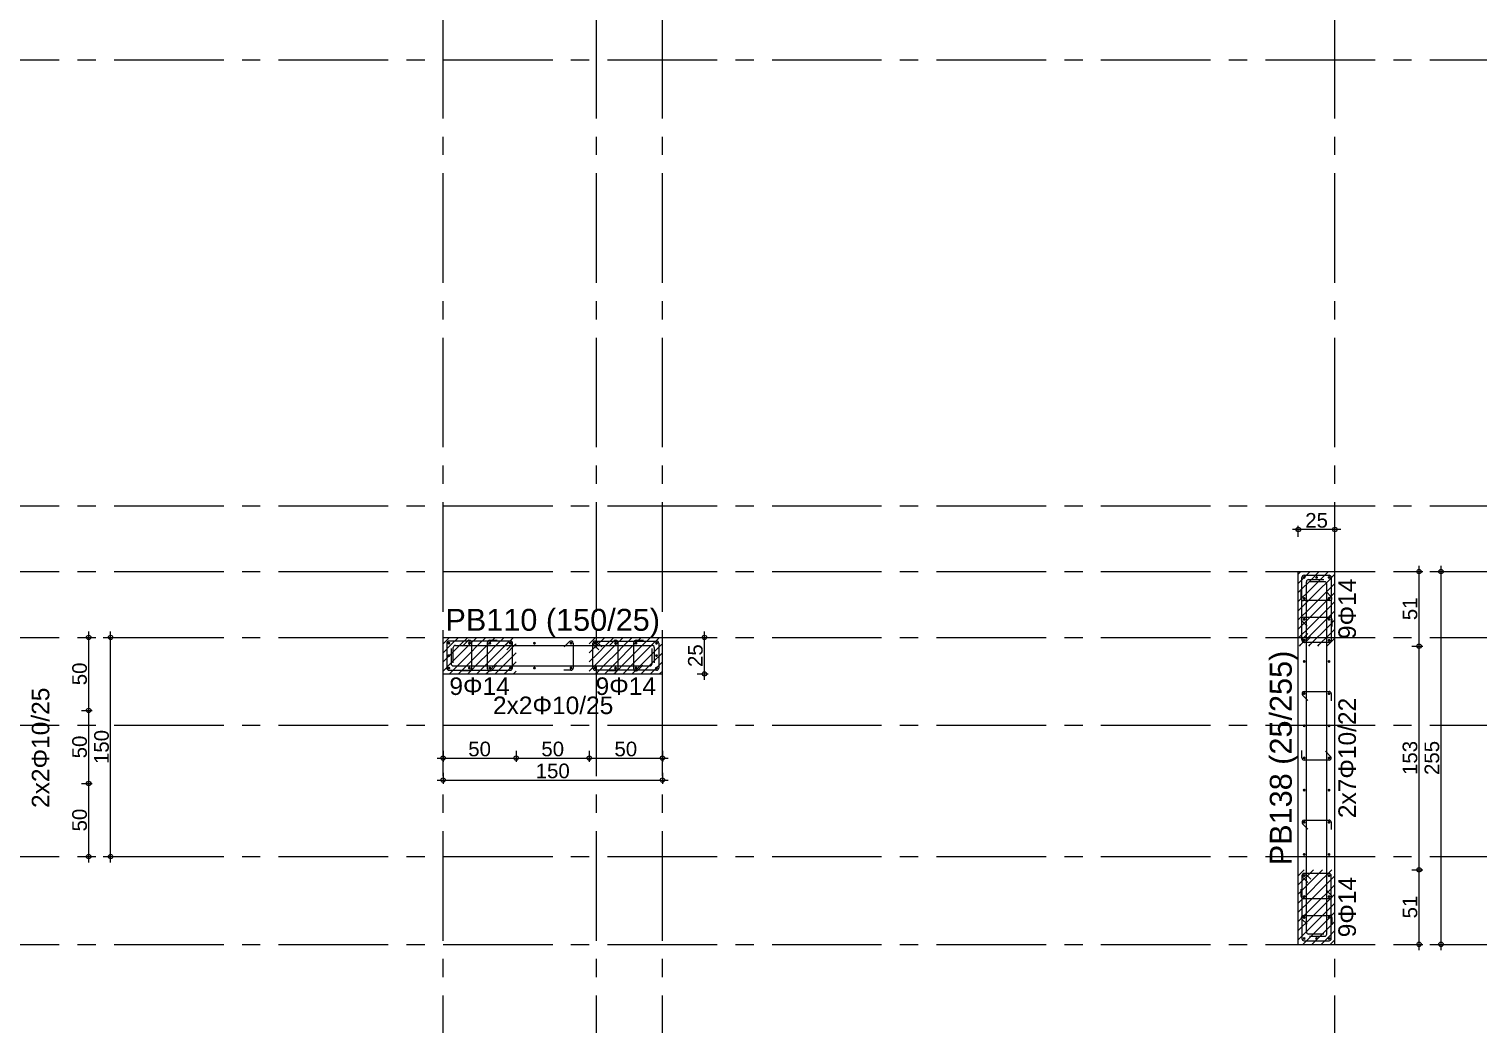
# Model space of a CAD drawing. Header units: millimetres. Extents: x 2232 to 85269, y -3593 to 5869.
# Drawn here: x 17182 to 18174, y 4486 to 5167 of the extents above; entities that cross this region are included whole.
import ezdxf

# ---------------------------------------------------------------- set-up
doc = ezdxf.new("R2010")
doc.units = ezdxf.units.MM
doc.linetypes.add('CENTER2', pattern=[112.5, 75, -12.5, 12.5, -12.5])
doc.linetypes.add('DASHDOT2', pattern=[12.7, 6.35, -3.175, 0, -3.175])
doc.layers.add('aks', color=251, linetype='DASHDOT2', lineweight=35)
for name, color, linetype in [('Donatı Yazısı', 7, 'Continuous'), ('Donatı Çizgisi', 7, 'Continuous'), ('Kolon', 7, 'Continuous'), ('Ölçülendirme', 7, 'Continuous')]:
    doc.layers.add(name, color=color, linetype=linetype)
doc.styles.add('arial_1_18', font='arial.ttf', dxfattribs={"height": 0.2})

# ---------------------------------------------------------------- blocks, each defined once
blk = doc.blocks.new('IDE912Entity7129')
at = {"layer": 'aks', "color": 250, "linetype": 'CENTER2', "lineweight": 5}
blk.add_lwpolyline([(444.42, 2200), (3754.42, 2200)], dxfattribs=at)
blk = doc.blocks.new('IDE912Entity7130')
at = {"layer": 'aks', "color": 250, "linetype": 'CENTER2', "lineweight": 5}
blk.add_lwpolyline([(444.42, 1895), (3754.42, 1895)], dxfattribs=at)
blk = doc.blocks.new('IDE912Entity7131')
at = {"layer": 'aks', "color": 250, "linetype": 'CENTER2', "lineweight": 5}
blk.add_lwpolyline([(444.42, 1745), (3754.42, 1745)], dxfattribs=at)
blk = doc.blocks.new('IDE912Entity7132')
at = {"layer": 'aks', "color": 250, "linetype": 'CENTER2', "lineweight": 5}
blk.add_lwpolyline([(444.42, 1850), (3754.42, 1850)], dxfattribs=at)
blk = doc.blocks.new('IDE912Entity7133')
at = {"layer": 'aks', "color": 250, "linetype": 'CENTER2', "lineweight": 5}
blk.add_lwpolyline([(444.42, 1595), (3754.42, 1595)], dxfattribs=at)
blk = doc.blocks.new('IDE912Entity7134')
at = {"layer": 'aks', "color": 250, "linetype": 'CENTER2', "lineweight": 5}
blk.add_lwpolyline([(444.42, 1805), (3754.42, 1805)], dxfattribs=at)
blk = doc.blocks.new('IDE912Entity7135')
at = {"layer": 'aks', "color": 250, "linetype": 'CENTER2', "lineweight": 5}
blk.add_lwpolyline([(444.42, 1655), (3754.42, 1655)], dxfattribs=at)
blk = doc.blocks.new('IDE912Entity7158')
at = {"layer": 'aks', "color": 250, "linetype": 'CENTER2', "lineweight": 5}
blk.add_lwpolyline([(1494.42, 360), (1494.42, 2530)], dxfattribs=at)
blk = doc.blocks.new('IDE912Entity7159')
at = {"layer": 'aks', "color": 250, "linetype": 'CENTER2', "lineweight": 5}
blk.add_lwpolyline([(1344.42, 360), (1344.42, 2530)], dxfattribs=at)
blk = doc.blocks.new('IDE912Entity7160')
at = {"layer": 'aks', "color": 250, "linetype": 'CENTER2', "lineweight": 5}
blk.add_lwpolyline([(1954.42, 360), (1954.42, 2530)], dxfattribs=at)
blk = doc.blocks.new('IDE912Entity7167')
at = {"layer": 'aks', "color": 250, "linetype": 'CENTER2', "lineweight": 5}
blk.add_lwpolyline([(1449.42, 360), (1449.42, 2530)], dxfattribs=at)

msp = doc.modelspace()

# ---------------------------------------------------------------- hatches: boundary and pattern name
at = {"layer": 'Donatı Çizgisi', "linetype": 'Continuous', "lineweight": 5}
h = msp.add_hatch(color=5, dxfattribs=at)
edge = h.paths.add_edge_path(flags=0)
edge.add_arc((18054.66, 4791.72), 1, 0, 360)
h = msp.add_hatch(color=5, dxfattribs=at)
edge = h.paths.add_edge_path(flags=0)
edge.add_arc((18063.16, 4791.72), 1, 0, 360)
h = msp.add_hatch(color=5, dxfattribs=at)
edge = h.paths.add_edge_path(flags=0)
edge.add_arc((18071.66, 4791.72), 1, 0, 360)
h = msp.add_hatch(color=5, dxfattribs=at)
edge = h.paths.add_edge_path(flags=0)
edge.add_arc((18054.66, 4777.38), 1, 0, 360)
h = msp.add_hatch(color=5, dxfattribs=at)
edge = h.paths.add_edge_path(flags=0)
edge.add_arc((18071.66, 4777.38), 1, 0, 360)
h = msp.add_hatch(color=5, dxfattribs=at)
edge = h.paths.add_edge_path(flags=0)
edge.add_arc((18054.66, 4763.05), 1, 0, 360)
h = msp.add_hatch(color=5, dxfattribs=at)
edge = h.paths.add_edge_path(flags=0)
edge.add_arc((18071.66, 4763.05), 1, 0, 360)
h = msp.add_hatch(color=5, dxfattribs=at)
edge = h.paths.add_edge_path(flags=0)
edge.add_arc((17469.66, 4746.72), 1, 0, 360)
h = msp.add_hatch(color=5, dxfattribs=at)
edge = h.paths.add_edge_path(flags=0)
edge.add_arc((17483.66, 4746.72), 1, 0, 360)
h = msp.add_hatch(color=5, dxfattribs=at)
edge = h.paths.add_edge_path(flags=0)
edge.add_arc((17497.66, 4746.72), 1, 0, 360)
h = msp.add_hatch(color=5, dxfattribs=at)
edge = h.paths.add_edge_path(flags=0)
edge.add_arc((17511.66, 4746.72), 1, 0, 360)
h = msp.add_hatch(color=5, dxfattribs=at)
edge = h.paths.add_edge_path(flags=0)
edge.add_arc((17528.16, 4746.72), 1, 0, 360)
h = msp.add_hatch(color=5, dxfattribs=at)
edge = h.paths.add_edge_path(flags=0)
edge.add_arc((17553.16, 4746.72), 1, 0, 360)
h = msp.add_hatch(color=5, dxfattribs=at)
edge = h.paths.add_edge_path(flags=0)
edge.add_arc((17569.66, 4746.72), 1, 0, 360)
h = msp.add_hatch(color=5, dxfattribs=at)
edge = h.paths.add_edge_path(flags=0)
edge.add_arc((17583.66, 4746.72), 1, 0, 360)
h = msp.add_hatch(color=5, dxfattribs=at)
edge = h.paths.add_edge_path(flags=0)
edge.add_arc((17597.66, 4746.72), 1, 0, 360)
h = msp.add_hatch(color=5, dxfattribs=at)
edge = h.paths.add_edge_path(flags=0)
edge.add_arc((17611.66, 4746.72), 1, 0, 360)
h = msp.add_hatch(color=5, dxfattribs=at)
edge = h.paths.add_edge_path(flags=0)
edge.add_arc((18054.66, 4748.72), 1, 0, 360)
h = msp.add_hatch(color=5, dxfattribs=at)
edge = h.paths.add_edge_path(flags=0)
edge.add_arc((18071.66, 4748.72), 1, 0, 360)
h = msp.add_hatch(color=5, dxfattribs=at)
edge = h.paths.add_edge_path(flags=0)
edge.add_arc((17469.66, 4738.22), 1, 0, 360)
h = msp.add_hatch(color=5, dxfattribs=at)
edge = h.paths.add_edge_path(flags=0)
edge.add_arc((17611.66, 4738.22), 1, 0, 360)
h = msp.add_hatch(color=5, dxfattribs=at)
edge = h.paths.add_edge_path(flags=0)
edge.add_arc((17469.66, 4729.72), 1, 0, 360)
h = msp.add_hatch(color=5, dxfattribs=at)
edge = h.paths.add_edge_path(flags=0)
edge.add_arc((17483.66, 4729.72), 1, 0, 360)
h = msp.add_hatch(color=5, dxfattribs=at)
edge = h.paths.add_edge_path(flags=0)
edge.add_arc((17497.66, 4729.72), 1, 0, 360)
h = msp.add_hatch(color=5, dxfattribs=at)
edge = h.paths.add_edge_path(flags=0)
edge.add_arc((17511.66, 4729.72), 1, 0, 360)
h = msp.add_hatch(color=5, dxfattribs=at)
edge = h.paths.add_edge_path(flags=0)
edge.add_arc((17528.16, 4729.72), 1, 0, 360)
h = msp.add_hatch(color=5, dxfattribs=at)
edge = h.paths.add_edge_path(flags=0)
edge.add_arc((17553.16, 4729.72), 1, 0, 360)
h = msp.add_hatch(color=5, dxfattribs=at)
edge = h.paths.add_edge_path(flags=0)
edge.add_arc((17569.66, 4729.72), 1, 0, 360)
h = msp.add_hatch(color=5, dxfattribs=at)
edge = h.paths.add_edge_path(flags=0)
edge.add_arc((17583.66, 4729.72), 1, 0, 360)
h = msp.add_hatch(color=5, dxfattribs=at)
edge = h.paths.add_edge_path(flags=0)
edge.add_arc((17597.66, 4729.72), 1, 0, 360)
h = msp.add_hatch(color=5, dxfattribs=at)
edge = h.paths.add_edge_path(flags=0)
edge.add_arc((17611.66, 4729.72), 1, 0, 360)
h = msp.add_hatch(color=5, dxfattribs=at)
edge = h.paths.add_edge_path(flags=0)
edge.add_arc((18054.66, 4734.22), 1, 0, 360)
h = msp.add_hatch(color=5, dxfattribs=at)
edge = h.paths.add_edge_path(flags=0)
edge.add_arc((18071.66, 4734.22), 1, 0, 360)
h = msp.add_hatch(color=5, dxfattribs=at)
edge = h.paths.add_edge_path(flags=0)
edge.add_arc((18054.66, 4712.22), 1, 0, 360)
h = msp.add_hatch(color=5, dxfattribs=at)
edge = h.paths.add_edge_path(flags=0)
edge.add_arc((18071.66, 4712.22), 1, 0, 360)
h = msp.add_hatch(color=5, dxfattribs=at)
edge = h.paths.add_edge_path(flags=0)
edge.add_arc((18054.66, 4690.22), 1, 0, 360)
h = msp.add_hatch(color=5, dxfattribs=at)
edge = h.paths.add_edge_path(flags=0)
edge.add_arc((18071.66, 4690.22), 1, 0, 360)
h = msp.add_hatch(color=5, dxfattribs=at)
edge = h.paths.add_edge_path(flags=0)
edge.add_arc((18054.66, 4668.22), 1, 0, 360)
h = msp.add_hatch(color=5, dxfattribs=at)
edge = h.paths.add_edge_path(flags=0)
edge.add_arc((18071.66, 4668.22), 1, 0, 360)
h = msp.add_hatch(color=5, dxfattribs=at)
edge = h.paths.add_edge_path(flags=0)
edge.add_arc((18054.66, 4646.22), 1, 0, 360)
h = msp.add_hatch(color=5, dxfattribs=at)
edge = h.paths.add_edge_path(flags=0)
edge.add_arc((18071.66, 4646.22), 1, 0, 360)
h = msp.add_hatch(color=5, dxfattribs=at)
edge = h.paths.add_edge_path(flags=0)
edge.add_arc((18054.66, 4624.22), 1, 0, 360)
h = msp.add_hatch(color=5, dxfattribs=at)
edge = h.paths.add_edge_path(flags=0)
edge.add_arc((18071.66, 4624.22), 1, 0, 360)
h = msp.add_hatch(color=5, dxfattribs=at)
edge = h.paths.add_edge_path(flags=0)
edge.add_arc((18054.66, 4602.22), 1, 0, 360)
h = msp.add_hatch(color=5, dxfattribs=at)
edge = h.paths.add_edge_path(flags=0)
edge.add_arc((18071.66, 4602.22), 1, 0, 360)
h = msp.add_hatch(color=5, dxfattribs=at)
edge = h.paths.add_edge_path(flags=0)
edge.add_arc((18054.66, 4587.72), 1, 0, 360)
h = msp.add_hatch(color=5, dxfattribs=at)
edge = h.paths.add_edge_path(flags=0)
edge.add_arc((18071.66, 4587.72), 1, 0, 360)
h = msp.add_hatch(color=5, dxfattribs=at)
edge = h.paths.add_edge_path(flags=0)
edge.add_arc((18054.66, 4573.38), 1, 0, 360)
h = msp.add_hatch(color=5, dxfattribs=at)
edge = h.paths.add_edge_path(flags=0)
edge.add_arc((18071.66, 4573.38), 1, 0, 360)
h = msp.add_hatch(color=5, dxfattribs=at)
edge = h.paths.add_edge_path(flags=0)
edge.add_arc((18054.66, 4559.05), 1, 0, 360)
h = msp.add_hatch(color=5, dxfattribs=at)
edge = h.paths.add_edge_path(flags=0)
edge.add_arc((18071.66, 4559.05), 1, 0, 360)
h = msp.add_hatch(color=5, dxfattribs=at)
edge = h.paths.add_edge_path(flags=0)
edge.add_arc((18054.66, 4544.72), 1, 0, 360)
h = msp.add_hatch(color=5, dxfattribs=at)
edge = h.paths.add_edge_path(flags=0)
edge.add_arc((18063.16, 4544.72), 1, 0, 360)
h = msp.add_hatch(color=5, dxfattribs=at)
edge = h.paths.add_edge_path(flags=0)
edge.add_arc((18071.66, 4544.72), 1, 0, 360)

# ---------------------------------------------------------------- linework, layer by layer
at = {"layer": 'Donatı Çizgisi', "color": 5, "linetype": 'Continuous', "lineweight": 5}
for points in [[(18053.16, 4748.72), (18053.16, 4791.72)], [(18054.66, 4793.22), (18071.66, 4793.22)], [(18073.16, 4791.72), (18073.16, 4748.72)], [(17511.66, 4748.22), (17469.66, 4748.22)], [(17510.6, 4747.78), (17507.06, 4744.24)], [(17569.66, 4748.22), (17611.66, 4748.22)], [(17570.72, 4747.78), (17574.26, 4744.24)], [(18053.6, 4749.78), (18057.13, 4753.31)], [(18059.26, 4751.19), (18055.72, 4747.66)], [(17468.16, 4746.72), (17468.16, 4729.72)], [(17509.18, 4742.12), (17512.72, 4745.66)], [(17513.16, 4729.72), (17513.16, 4746.72)], [(17568.16, 4729.72), (17568.16, 4746.72)], [(17572.13, 4742.12), (17568.6, 4745.66)], [(17613.16, 4746.72), (17613.16, 4729.72)], [(18071.66, 4747.22), (18054.66, 4747.22)], [(17469.66, 4728.22), (17511.66, 4728.22)], [(17611.66, 4728.22), (17569.66, 4728.22)], [(18071.66, 4589.22), (18054.66, 4589.22)], [(18053.16, 4587.72), (18053.16, 4544.72)], [(18053.6, 4586.66), (18057.13, 4583.12)], [(18059.26, 4585.24), (18055.72, 4588.78)], [(18073.16, 4544.72), (18073.16, 4587.72)], [(18054.66, 4543.22), (18071.66, 4543.22)]]:
    msp.add_lwpolyline(points, dxfattribs=at)
at = {"layer": 'Donatı Çizgisi', "color": 1, "linetype": 'Continuous', "lineweight": 5}
for points in [[(18056.16, 4549.22), (18056.16, 4788.72)], [(18057.66, 4790.22), (18068.06, 4790.22)], [(18068.66, 4788.72), (18058.26, 4788.72)], [(18052.66, 4777.38), (18052.66, 4782.38)], [(18069.68, 4781.98), (18073.22, 4778.44)], [(18070.16, 4547.72), (18070.16, 4787.22)], [(18072.16, 4775.88), (18054.16, 4775.88)], [(18056.63, 4758.45), (18053.1, 4761.99)], [(18054.16, 4764.55), (18072.16, 4764.55)], [(18073.66, 4763.05), (18073.66, 4758.05)], [(17479.06, 4744.74), (17482.6, 4748.28)], [(17497.66, 4748.72), (17502.66, 4748.72)], [(17548.56, 4744.24), (17552.1, 4747.78)], [(17579.06, 4744.74), (17582.6, 4748.28)], [(17597.66, 4748.72), (17602.66, 4748.72)], [(17471.16, 4743.12), (17471.16, 4732.72)], [(17472.66, 4733.32), (17472.66, 4743.72)], [(17474.16, 4745.22), (17608.66, 4745.22)], [(17485.16, 4747.22), (17485.16, 4729.22)], [(17496.16, 4729.22), (17496.16, 4747.22)], [(17554.66, 4746.72), (17554.66, 4729.72)], [(17585.16, 4747.22), (17585.16, 4729.22)], [(17596.16, 4729.22), (17596.16, 4747.22)], [(17608.66, 4732.72), (17608.66, 4743.12)], [(17610.16, 4743.72), (17610.16, 4733.32)], [(17472.66, 4731.22), (17607.16, 4731.22)], [(17502.26, 4731.69), (17498.72, 4728.16)], [(17553.16, 4728.22), (17548.16, 4728.22)], [(17602.26, 4731.69), (17598.72, 4728.16)], [(17483.66, 4727.72), (17478.66, 4727.72)], [(17583.66, 4727.72), (17578.66, 4727.72)], [(18057.13, 4707.62), (18053.6, 4711.16)], [(18054.66, 4713.72), (18071.66, 4713.72)], [(18073.16, 4712.22), (18073.16, 4707.22)], [(18053.16, 4668.22), (18053.16, 4673.22)], [(18069.18, 4672.81), (18072.72, 4669.28)], [(18071.66, 4666.72), (18054.66, 4666.72)], [(18057.13, 4619.62), (18053.6, 4623.16)], [(18054.66, 4625.72), (18071.66, 4625.72)], [(18073.16, 4624.22), (18073.16, 4619.22)], [(18052.66, 4573.38), (18052.66, 4578.38)], [(18072.16, 4571.88), (18054.16, 4571.88)], [(18069.68, 4577.98), (18073.22, 4574.44)], [(18054.16, 4560.55), (18072.16, 4560.55)], [(18056.63, 4554.45), (18053.1, 4557.99)], [(18073.66, 4559.05), (18073.66, 4554.05)], [(18068.06, 4547.72), (18057.66, 4547.72)], [(18058.26, 4546.22), (18068.66, 4546.22)]]:
    msp.add_lwpolyline(points, dxfattribs=at)
at = {"layer": 'Donatı Çizgisi', "color": 5, "linetype": 'Continuous', "lineweight": 5}
for centre, start, end in [((18054.66, 4791.72), 90, 180), ((18071.66, 4791.72), 0, 90), ((17469.66, 4746.72), 90, 180), ((17511.66, 4746.72), 360, 135), ((17511.66, 4746.72), 315, 90), ((17569.66, 4746.72), 90, 225), ((17569.66, 4746.72), 45, 180), ((17611.66, 4746.72), 0, 90), ((18054.66, 4748.72), 135, 270), ((18054.66, 4748.72), 180, 315), ((18071.66, 4748.72), 270, 0), ((17469.66, 4729.72), 180, 270), ((17511.66, 4729.72), 270, 360), ((17569.66, 4729.72), 180, 270), ((17611.66, 4729.72), 270, 0), ((18054.66, 4587.72), 45, 180), ((18054.66, 4587.72), 90, 225), ((18071.66, 4587.72), 0, 90), ((18054.66, 4544.72), 180, 270), ((18071.66, 4544.72), 270, 0)]:
    msp.add_arc(centre, 1.5, start, end, dxfattribs=at)
at = {"layer": 'Donatı Çizgisi', "color": 1, "linetype": 'Continuous', "lineweight": 5}
for centre, start, end in [((18057.66, 4788.72), 90, 180), ((18068.66, 4787.22), 0, 90), ((18054.16, 4777.38), 180, 270), ((18072.16, 4777.38), 270, 45), ((18054.16, 4763.05), 90, 225), ((18072.16, 4763.05), 0, 90), ((17483.66, 4747.22), 0, 135), ((17497.66, 4747.22), 90, 180), ((17553.16, 4746.72), 0, 135), ((17583.66, 4747.22), 0, 135), ((17597.66, 4747.22), 90, 180), ((17474.16, 4743.72), 90, 180), ((17608.66, 4743.72), 0, 90), ((17472.66, 4732.72), 180, 270), ((17483.66, 4729.22), 270, 0), ((17497.66, 4729.22), 180, 315), ((17553.16, 4729.72), 270, 0), ((17583.66, 4729.22), 270, 0), ((17597.66, 4729.22), 180, 315), ((17607.16, 4732.72), 270, 0), ((18054.66, 4712.22), 90, 225), ((18071.66, 4712.22), 0, 90), ((18071.66, 4668.22), 270, 45), ((18054.66, 4668.22), 180, 270), ((18054.66, 4624.22), 90, 225), ((18071.66, 4624.22), 0, 90), ((18054.16, 4573.38), 180, 270), ((18072.16, 4573.38), 270, 45), ((18054.16, 4559.05), 90, 225), ((18072.16, 4559.05), 0, 90), ((18057.66, 4549.22), 180, 270), ((18068.66, 4547.72), 270, 0)]:
    msp.add_arc(centre, 1.5, start, end, dxfattribs=at)
at = {"layer": 'Kolon', "color": 251, "linetype": 'Continuous', "lineweight": -3}
for points in [[(18050.66, 4787.64), (18058.74, 4795.72)], [(18050.66, 4793.89), (18052.49, 4795.72)], [(18052.49, 4795.72), (18052.49, 4795.72)], [(18052.49, 4783.22), (18058.74, 4789.47)], [(18058.74, 4783.22), (18071.24, 4795.72)], [(18058.74, 4789.47), (18064.99, 4795.72)], [(18058.74, 4795.72), (18058.74, 4795.72)], [(18064.99, 4795.72), (18064.99, 4795.72)], [(18064.99, 4783.22), (18071.24, 4789.47)], [(18071.24, 4795.72), (18071.24, 4795.72)], [(18071.24, 4789.47), (18075.66, 4793.89)], [(18071.24, 4783.22), (18075.66, 4787.64)], [(18050.66, 4775.14), (18058.74, 4783.22)], [(18050.66, 4781.39), (18052.49, 4783.22)], [(18058.74, 4770.72), (18071.24, 4783.22)], [(18058.74, 4776.97), (18064.99, 4783.22)], [(18071.24, 4776.97), (18075.66, 4781.39)], [(18050.66, 4762.64), (18058.74, 4770.72)], [(18050.66, 4768.89), (18052.49, 4770.72)], [(18052.49, 4770.72), (18058.74, 4776.97)], [(18058.74, 4758.22), (18071.24, 4770.72)], [(18058.74, 4764.47), (18064.99, 4770.72)], [(18064.99, 4770.72), (18071.24, 4776.97)], [(18071.24, 4770.72), (18075.66, 4775.14)], [(18071.24, 4764.47), (18075.66, 4768.89)], [(18050.66, 4750.14), (18058.74, 4758.22)], [(18050.66, 4756.39), (18052.49, 4758.22)], [(18052.49, 4758.22), (18058.74, 4764.47)], [(18058.74, 4745.72), (18071.24, 4758.22)], [(18058.74, 4751.97), (18064.99, 4758.22)], [(18064.99, 4758.22), (18071.24, 4764.47)], [(18071.24, 4758.22), (18075.66, 4762.64)], [(17465.66, 4746.39), (17469.99, 4750.72)], [(17471.24, 4745.72), (17476.24, 4750.72)], [(17477.49, 4745.72), (17482.49, 4750.72)], [(17483.74, 4745.72), (17488.74, 4750.72)], [(17489.99, 4745.72), (17494.99, 4750.72)], [(17496.24, 4745.72), (17501.24, 4750.72)], [(17502.49, 4745.72), (17507.49, 4750.72)], [(17508.74, 4745.72), (17513.74, 4750.72)], [(17565.66, 4746.39), (17569.99, 4750.72)], [(17571.24, 4745.72), (17576.24, 4750.72)], [(17577.49, 4745.72), (17582.49, 4750.72)], [(17583.74, 4745.72), (17588.74, 4750.72)], [(17589.99, 4745.72), (17594.99, 4750.72)], [(17596.24, 4745.72), (17601.24, 4750.72)], [(17602.49, 4745.72), (17607.49, 4750.72)], [(17608.74, 4745.72), (17613.74, 4750.72)], [(18052.49, 4745.72), (18058.74, 4751.97)], [(18064.99, 4745.72), (18071.24, 4751.97)], [(18071.24, 4751.97), (18075.66, 4756.39)], [(18071.24, 4745.72), (18075.66, 4750.14)], [(17465.66, 4740.14), (17471.24, 4745.72)], [(17465.66, 4733.89), (17471.24, 4739.47)], [(17471.24, 4733.22), (17483.74, 4745.72)], [(17471.24, 4739.47), (17477.49, 4745.72)], [(17477.49, 4733.22), (17483.74, 4739.47)], [(17483.74, 4733.22), (17496.24, 4745.72)], [(17483.74, 4739.47), (17489.99, 4745.72)], [(17489.99, 4733.22), (17496.24, 4739.47)], [(17496.24, 4733.22), (17508.74, 4745.72)], [(17496.24, 4739.47), (17502.49, 4745.72)], [(17502.49, 4733.22), (17508.74, 4739.47)], [(17508.74, 4739.47), (17514.99, 4745.72)], [(17508.74, 4733.22), (17515.66, 4740.14)], [(17514.99, 4745.72), (17515.66, 4746.39)], [(17565.66, 4740.14), (17571.24, 4745.72)], [(17565.66, 4733.89), (17571.24, 4739.47)], [(17571.24, 4733.22), (17583.74, 4745.72)], [(17571.24, 4739.47), (17577.49, 4745.72)], [(17577.49, 4733.22), (17583.74, 4739.47)], [(17583.74, 4733.22), (17596.24, 4745.72)], [(17583.74, 4739.47), (17589.99, 4745.72)], [(17589.99, 4733.22), (17596.24, 4739.47)], [(17596.24, 4733.22), (17608.74, 4745.72)], [(17596.24, 4739.47), (17602.49, 4745.72)], [(17602.49, 4733.22), (17608.74, 4739.47)], [(17608.74, 4739.47), (17614.99, 4745.72)], [(17608.74, 4733.22), (17615.66, 4740.14)], [(17614.99, 4745.72), (17615.66, 4746.39)], [(18051.49, 4744.72), (18052.49, 4745.72)], [(18057.74, 4744.72), (18058.74, 4745.72)], [(18063.99, 4744.72), (18064.99, 4745.72)], [(18070.24, 4744.72), (18071.24, 4745.72)], [(17465.66, 4727.64), (17471.24, 4733.22)], [(17471.24, 4726.97), (17477.49, 4733.22)], [(17476.24, 4725.72), (17483.74, 4733.22)], [(17483.74, 4726.97), (17489.99, 4733.22)], [(17488.74, 4725.72), (17496.24, 4733.22)], [(17496.24, 4726.97), (17502.49, 4733.22)], [(17501.24, 4725.72), (17508.74, 4733.22)], [(17508.74, 4726.97), (17514.99, 4733.22)], [(17514.99, 4733.22), (17515.66, 4733.89)], [(17565.66, 4727.64), (17571.24, 4733.22)], [(17571.24, 4726.97), (17577.49, 4733.22)], [(17576.24, 4725.72), (17583.74, 4733.22)], [(17583.74, 4726.97), (17589.99, 4733.22)], [(17588.74, 4725.72), (17596.24, 4733.22)], [(17596.24, 4726.97), (17602.49, 4733.22)], [(17601.24, 4725.72), (17608.74, 4733.22)], [(17608.74, 4726.97), (17614.99, 4733.22)], [(17614.99, 4733.22), (17615.66, 4733.89)], [(17469.99, 4725.72), (17471.24, 4726.97)], [(17482.49, 4725.72), (17483.74, 4726.97)], [(17494.99, 4725.72), (17496.24, 4726.97)], [(17507.49, 4725.72), (17508.74, 4726.97)], [(17513.74, 4725.72), (17515.66, 4727.64)], [(17569.99, 4725.72), (17571.24, 4726.97)], [(17582.49, 4725.72), (17583.74, 4726.97)], [(17594.99, 4725.72), (17596.24, 4726.97)], [(17607.49, 4725.72), (17608.74, 4726.97)], [(17613.74, 4725.72), (17615.66, 4727.64)], [(18050.66, 4587.64), (18054.74, 4591.72)], [(18052.49, 4583.22), (18058.74, 4589.47)], [(18058.74, 4583.22), (18067.24, 4591.72)], [(18058.74, 4589.47), (18060.99, 4591.72)], [(18064.99, 4583.22), (18071.24, 4589.47)], [(18071.24, 4589.47), (18073.49, 4591.72)], [(18050.66, 4575.14), (18058.74, 4583.22)], [(18050.66, 4581.39), (18052.49, 4583.22)], [(18058.74, 4570.72), (18071.24, 4583.22)], [(18058.74, 4576.97), (18064.99, 4583.22)], [(18071.24, 4583.22), (18075.66, 4587.64)], [(18071.24, 4576.97), (18075.66, 4581.39)], [(18050.66, 4562.64), (18058.74, 4570.72)], [(18050.66, 4568.89), (18052.49, 4570.72)], [(18052.49, 4570.72), (18058.74, 4576.97)], [(18058.74, 4558.22), (18071.24, 4570.72)], [(18058.74, 4564.47), (18064.99, 4570.72)], [(18064.99, 4570.72), (18071.24, 4576.97)], [(18071.24, 4570.72), (18075.66, 4575.14)], [(18052.49, 4558.22), (18058.74, 4564.47)], [(18064.99, 4558.22), (18071.24, 4564.47)], [(18071.24, 4564.47), (18075.66, 4568.89)], [(18071.24, 4558.22), (18075.66, 4562.64)], [(18050.66, 4550.14), (18058.74, 4558.22)], [(18050.66, 4556.39), (18052.49, 4558.22)], [(18052.49, 4545.72), (18058.74, 4551.97)], [(18058.74, 4545.72), (18071.24, 4558.22)], [(18058.74, 4551.97), (18064.99, 4558.22)], [(18064.99, 4545.72), (18071.24, 4551.97)], [(18071.24, 4551.97), (18075.66, 4556.39)], [(18071.24, 4545.72), (18075.66, 4550.14)], [(18050.66, 4543.89), (18052.49, 4545.72)], [(18053.74, 4540.72), (18058.74, 4545.72)], [(18059.99, 4540.72), (18064.99, 4545.72)], [(18066.24, 4540.72), (18071.24, 4545.72)], [(18072.49, 4540.72), (18075.66, 4543.89)]]:
    msp.add_lwpolyline(points, dxfattribs=at)
at = {"layer": 'Kolon', "color": 33, "linetype": 'Continuous', "lineweight": -3}
for points in [[(18050.66, 4540.72), (18050.66, 4795.72)], [(18050.66, 4795.72), (18075.66, 4795.72)], [(18075.66, 4540.72), (18075.66, 4795.72)], [(17465.66, 4750.72), (17615.66, 4750.72)], [(17465.66, 4725.72), (17465.66, 4750.72)], [(17615.66, 4725.72), (17615.66, 4750.72)], [(17465.66, 4725.72), (17615.66, 4725.72)], [(18050.66, 4540.72), (18075.66, 4540.72)]]:
    msp.add_lwpolyline(points, dxfattribs=at)
at = {"layer": 'Ölçülendirme', "color": 5, "linetype": 'Continuous', "lineweight": 5}
for points in [[(18050.66, 4819.52), (18050.66, 4827.02)], [(18075.66, 4819.52), (18075.66, 4827.02)], [(18079.66, 4824.52), (18046.66, 4824.52)], [(18133.26, 4536.72), (18133.26, 4799.72)], [(18148.26, 4536.72), (18148.26, 4799.72)], [(18128.26, 4795.72), (18135.76, 4795.72)], [(18143.26, 4795.72), (18150.76, 4795.72)], [(17218.26, 4750.72), (17225.76, 4750.72)], [(17223.26, 4596.72), (17223.26, 4754.72)], [(17233.26, 4750.72), (17240.76, 4750.72)], [(17238.26, 4596.72), (17238.26, 4754.72)], [(17639.46, 4750.72), (17646.96, 4750.72)], [(17644.46, 4721.72), (17644.46, 4754.72)], [(18128.26, 4744.72), (18135.76, 4744.72)], [(17639.46, 4725.72), (17646.96, 4725.72)], [(17218.26, 4700.72), (17225.76, 4700.72)], [(17465.66, 4673.12), (17465.66, 4665.62)], [(17515.66, 4673.12), (17515.66, 4665.62)], [(17565.66, 4673.12), (17565.66, 4665.62)], [(17615.66, 4673.12), (17615.66, 4665.62)], [(17461.66, 4668.12), (17619.66, 4668.12)], [(17218.26, 4650.72), (17225.76, 4650.72)], [(17461.66, 4653.12), (17619.66, 4653.12)], [(17465.66, 4658.12), (17465.66, 4650.62)], [(17615.66, 4658.12), (17615.66, 4650.62)], [(17218.26, 4600.72), (17225.76, 4600.72)], [(17233.26, 4600.72), (17240.76, 4600.72)], [(18128.26, 4591.72), (18135.76, 4591.72)], [(18128.26, 4540.72), (18135.76, 4540.72)], [(18143.26, 4540.72), (18150.76, 4540.72)]]:
    msp.add_lwpolyline(points, dxfattribs=at)
for centre in [(18050.66, 4824.52), (18075.66, 4824.52), (18133.26, 4795.72), (18148.26, 4795.72), (17223.26, 4750.72), (17238.26, 4750.72), (17644.46, 4750.72), (18133.26, 4744.72), (17644.46, 4725.72), (17223.26, 4700.72), (17465.66, 4668.12), (17515.66, 4668.12), (17565.66, 4668.12), (17615.66, 4668.12), (17223.26, 4650.72), (17465.66, 4653.12), (17615.66, 4653.12), (17223.26, 4600.72), (17238.26, 4600.72), (18133.26, 4591.72), (18133.26, 4540.72), (18148.26, 4540.72)]:
    msp.add_circle(centre, 1.5, dxfattribs=at)

# ---------------------------------------------------------------- block references
at = {"layer": 'aks'}
for name in ['IDE912Entity7159', 'IDE912Entity7167', 'IDE912Entity7158', 'IDE912Entity7160', 'IDE912Entity7129', 'IDE912Entity7130', 'IDE912Entity7132', 'IDE912Entity7134', 'IDE912Entity7131', 'IDE912Entity7135', 'IDE912Entity7133']:
    msp.add_blockref(name, (16121.24, 2945.72), dxfattribs=at)

# ---------------------------------------------------------------- texts
at = {"layer": 'Donatı Yazısı', "color": 1, "linetype": 'Continuous', "lineweight": 5, "style": 'arial_1_18'}
for s, p in [('9Φ14', (18090.06, 4749.55)), ('2x2Φ10/25', (17196.33, 4633.99)), ('2x7Φ10/22', (18090.06, 4627.04)), ('9Φ14', (18090.06, 4545.55))]:
    msp.add_text(s, height=12, rotation=90, dxfattribs=at).set_placement(p)
for s, p in [('9Φ14', (17469.99, 4711.32)), ('9Φ14', (17569.99, 4711.32)), ('2x2Φ10/25', (17499.78, 4698.23))]:
    msp.add_text(s, height=12, dxfattribs=at).set_placement(p)
at = {"layer": 'Kolon', "color": 1, "linetype": 'Continuous', "lineweight": 5, "style": 'arial_1_18'}
msp.add_text('PB110 (150/25)', height=15, dxfattribs=at).set_placement((17467.27, 4755.22))
msp.add_text('PB138 (25/255)', height=15, rotation=90, dxfattribs=at).set_placement((18046.16, 4594.83))
at = {"layer": 'Ölçülendirme', "color": 5, "linetype": 'Continuous', "lineweight": 5, "style": 'arial_1_18'}
for s, p in [('25', (18055.39, 4825.77)), ('50', (17482.89, 4669.37)), ('50', (17532.89, 4669.37)), ('50', (17582.89, 4669.37)), ('150', (17529.01, 4654.37))]:
    msp.add_text(s, height=10, dxfattribs=at).set_placement(p)
for s, p in [('51', (18132.01, 4762.45)), ('25', (17643.21, 4730.45)), ('50', (17222.01, 4717.95)), ('50', (17222.01, 4667.95)), ('150', (17237.01, 4664.06)), ('153', (18132.01, 4656.56)), ('255', (18147.01, 4656.56)), ('50', (17222.01, 4617.95)), ('51', (18132.01, 4558.45))]:
    msp.add_text(s, height=10, rotation=90, dxfattribs=at).set_placement(p)

doc.saveas('drawing.dxf')
